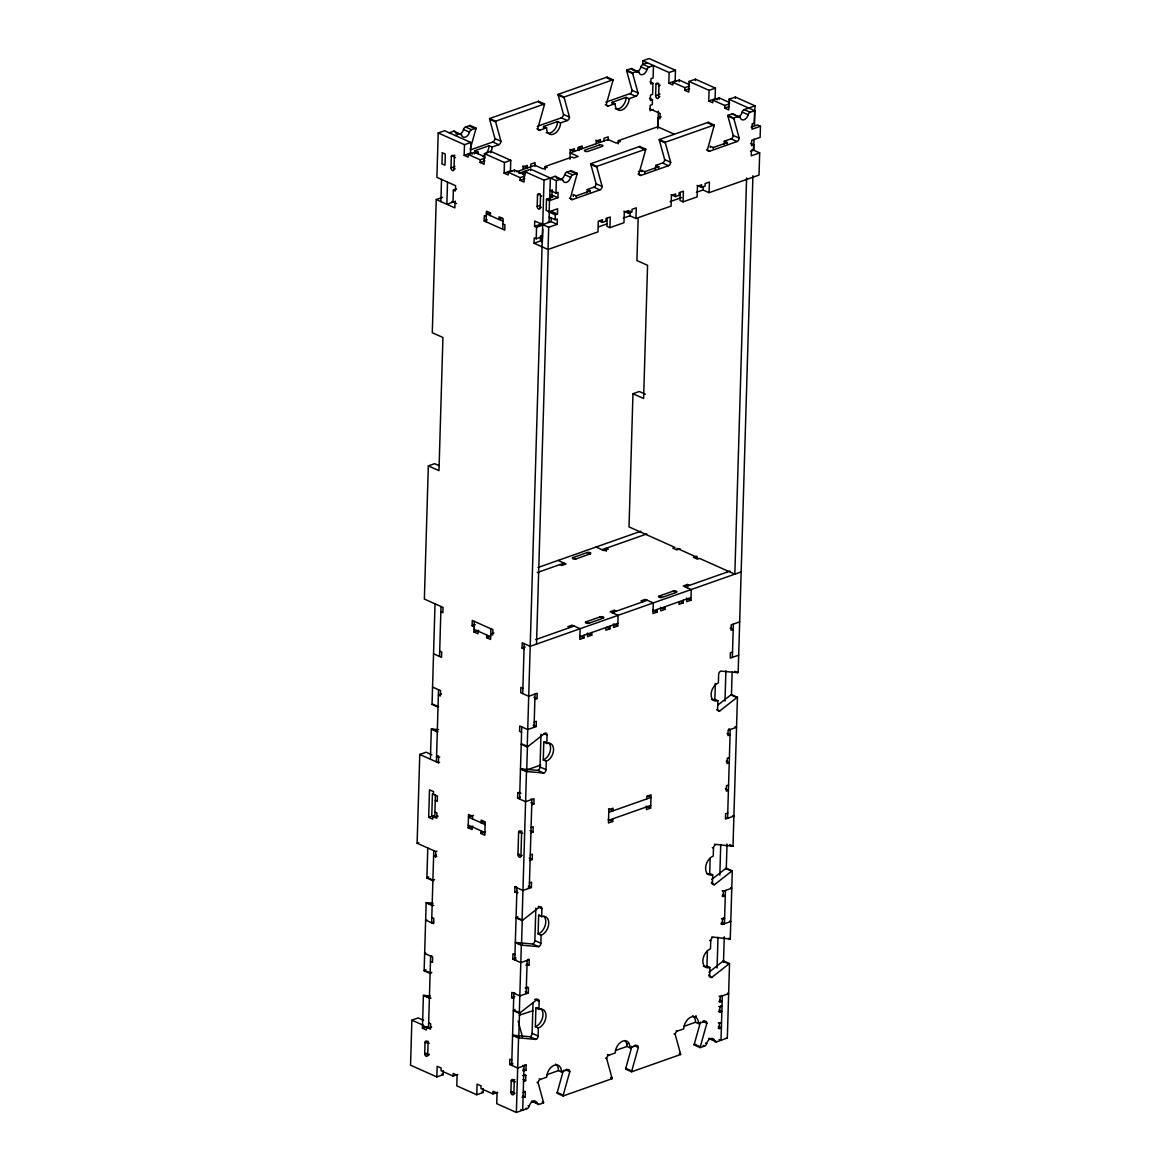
<?xml version="1.0" encoding="UTF-8"?>
<svg xmlns="http://www.w3.org/2000/svg" width="1171" height="1171" viewBox="0 0 1171 1171"><rect width="100%" height="100%" fill="white"/><g stroke="black" fill="none" stroke-linecap="round" stroke-linejoin="round"><path stroke-width="1.5" d="M423.536 1020.307L418.208 1017.921L411.885 1020.161L410.538 1065.186L436.827 1076.925L443.165 1074.7L443.282 1070.704M436.959 851.141L435.758 851.551L417.125 843.237L419.76 754.446L426.098 752.221L431.923 754.812M439.227 465.707L434.661 463.672L428.323 465.897L424.37 599.069L443.019 607.398L442.858 612.726L440.852 611.833M442.565 197.314L436.241 199.538L432.289 332.725L442.931 337.482L438.979 470.654L428.323 465.897M472.513 154.016L470.508 153.123L470.83 142.467L444.541 130.728L438.217 132.952L436.9 177.348L455.534 185.677L455.373 190.99L453.367 190.112L453.031 201.646L455.021 202.539L454.875 207.867L436.241 199.538M440.867 201.617L441.526 179.412M426.507 1027.333L426.42 1029.997L422.424 1028.211L423.404 995.496A2.913 1.918 -65.9 0 1 424.004 995.394L430.284 995.965M431.806 972.281L430.738 973.13A2.913 1.918 -65.9 0 1 430.123 973.452L424.136 970.774L426.156 902.768A2.913 1.918 -65.9 0 1 426.756 902.665L433.036 903.236M434.558 879.553L433.49 880.387A2.913 1.918 -65.9 0 1 432.875 880.709L426.888 878.045L427.781 847.98M432.758 816.48L432.685 819.144L428.688 817.358L429.508 789.84L433.504 791.611L433.416 794.275M430.416 759.203L431.309 729.152A2.913 1.918 -65.9 0 1 431.909 729.05L438.613 729.65M432.04 704.43A2.913 1.918 -65.9 0 0 432.641 704.093L438.642 706.772A2.913 1.918 -65.9 0 1 438.027 707.094L432.04 704.43L435.026 603.826M447.512 182.091L446.854 204.281L455.46 201.251M424.707 1053.856L425.044 1042.424A2.181 1.391 70.6 0 1 426.595 1041.107A2.181 1.391 70.6 0 1 428.044 1043.771L427.693 1055.188A1.639 1.039 70.6 0 1 427.415 1056.022L426.844 1056.33A2.591 1.654 70.6 0 1 425.351 1055.569L424.927 1054.91A1.639 1.039 70.6 0 1 424.707 1053.856L426.288 1053.3M450.996 167.907L451.333 156.475A1.639 1.039 70.6 0 1 451.611 155.655L452.196 155.348A2.591 1.654 70.6 0 1 453.689 156.094L454.114 156.768A1.639 1.039 70.6 0 1 454.333 157.822L453.997 169.239A2.181 1.391 70.6 0 1 452.43 170.571A2.181 1.391 70.6 0 1 450.996 167.907L454.948 166.502M433.768 850.658L431.631 922.792L433.738 922.06M435.422 795.168L434.763 817.373L438.13 816.172M436.402 761.882L438.54 689.734M439.535 656.448L441.013 606.505M436.798 856.455L435.612 856.879L435.758 851.551M439.593 762.35L438.393 762.775L438.554 757.447L436.563 756.554L438.54 755.851M436.827 1076.925L437.149 1066.283L441.145 1068.054L441.057 1070.718L453.045 1076.076L457.788 1074.407M485.072 156.914L474.577 152.245L468.254 154.47L468.18 157.134L464.184 155.348L464.492 144.692L438.217 132.952M474.533 153.899L474.577 152.245M453.045 1076.076L453.118 1073.412L457.114 1075.198L456.792 1085.854L476.758 1094.768L483.096 1092.528L483.213 1088.532M511.698 171.508L510.439 170.951L510.761 160.295L490.795 151.381L484.457 153.606L484.15 164.262L480.154 162.491L480.227 159.827L468.254 154.47M474.123 626.69L472.118 625.797L472.279 620.469L492.903 629.676L492.757 635.004L490.751 634.111L493.913 632.999M502.93 223.939L504.921 224.817L504.774 230.145L484.135 220.938L484.296 215.61L486.287 216.503M472.22 826.902L472.147 829.566L468.151 827.78L468.546 814.46L472.542 816.246L472.455 818.91M478.031 631.14L477.958 633.789L473.962 632.018L474.284 621.362M486.126 221.817L486.448 211.175L490.444 212.961L490.371 215.625M490.751 152.713L490.795 151.381M484.282 821.661L481.105 822.774L481.193 820.11L485.189 821.896L484.794 835.216L480.798 833.43L480.871 830.766M490.927 628.798L490.59 639.439L486.609 637.653L486.682 634.989M476.758 1094.768L477.08 1084.112L481.076 1085.898L480.988 1088.562L492.976 1093.904L497.719 1092.236M525.003 174.757L514.508 170.073L508.185 172.298L508.112 174.962L504.115 173.191L504.423 162.535L484.457 153.606M502.754 229.253L503.091 218.611L499.095 216.825L499.022 219.489L502.183 218.377M514.464 171.742L514.508 170.073M492.976 1093.904L493.05 1091.24L497.046 1093.026L496.724 1103.682L516.367 1112.45L527.14 1108.644A2.913 1.918 -65.9 0 0 529.175 1106.171A5.811 3.82 -65.9 0 1 533.259 1101.223A5.811 3.82 -65.9 0 1 537.138 1103.36A2.913 1.918 -65.9 0 0 539.07 1104.443L543.52 1102.877A2.913 1.918 -65.9 0 0 543.461 1102.145L538.148 1082.794A2.913 1.918 -65.9 0 1 540.343 1079.399L546.667 1077.159A10.173 6.704 -65.9 0 1 554.322 1065.229A10.173 6.704 -65.9 0 1 561.436 1071.948L567.759 1069.723A2.913 1.918 -65.9 0 1 569.794 1071.641L563.222 1095.163A2.913 1.918 -65.9 0 0 563.105 1095.968L557.118 1093.29A2.913 1.918 -65.9 0 1 557.22 1092.499L563.397 1070.44M586.715 192.893A9.69 6.382 -65.9 0 0 587.271 189.556L593.96 187.199A2.913 1.918 -65.9 0 0 596.141 183.803L590.843 164.452A2.913 1.918 -65.9 0 1 590.77 163.72L596.771 166.399A2.913 1.918 -65.9 0 0 596.829 167.131L602.143 186.467A2.913 1.918 -65.9 0 1 599.947 189.878L572.517 199.553A2.913 1.918 -65.9 0 1 570.497 197.636L577.069 174.098A2.913 1.918 -65.9 0 0 577.186 173.308L572.736 174.874A2.913 1.918 -65.9 0 0 570.687 177.363A5.811 3.82 -65.9 0 1 566.603 182.31A5.811 3.82 -65.9 0 1 562.739 180.158A2.913 1.918 -65.9 0 0 560.792 179.09L554.805 176.411L544.032 180.217L524.388 171.449L524.081 182.105L520.085 180.319L520.158 177.655L508.185 172.298M523.042 169.517L523.115 166.853L527.331 165.36L527.257 168.024L522.764 166.019M530.683 170.542L530.726 169.209L519.002 173.323M530.77 166.78L530.858 164.116L535.074 162.637L534.971 166.18M522.72 1070.645L525.955 1070.411L526.116 1065.083L517.684 1068.054L509.692 1064.498L509.853 1059.17L511.844 1060.062M513.674 998.57L511.668 997.677L511.829 992.349L519.822 995.921L528.253 992.949L528.414 987.621L527.287 987.109M525.852 965.226L529.087 964.977L529.248 959.649L520.802 962.621L512.825 959.064L512.971 953.736L514.977 954.628M517.992 892.726L514.801 892.243L514.962 886.915L516.148 886.506M531.751 804.799L533.859 804.053L534.02 798.724L525.589 801.711L517.597 798.139L517.758 792.811L519.339 792.255M524.052 648.983L522.046 648.09L522.207 642.762L530.2 646.333L741.155 571.931M752.177 149.537L759.672 152.874L759.013 175.079L709.084 192.688L709.392 182.032L705.176 183.51L705.103 186.174L701.575 187.419L701.663 184.755L697.448 186.248L697.126 196.904L683.059 201.851L683.381 191.21L679.151 192.688L679.078 195.352L675.565 196.596L675.638 193.932L671.422 195.425L671.1 206.081L635.941 218.479L636.263 207.823L632.047 209.316L631.959 211.98L628.446 213.21L628.52 210.546L624.304 212.039L623.982 222.695L609.93 227.657L610.237 217.001L606.022 218.479L605.949 221.143L602.421 222.388L602.509 219.724L598.293 221.217L597.971 231.873L548.043 249.482L534.064 243.231L534.225 237.903L536.216 238.796L542.554 236.571L541.178 235.957M542.89 225.022L536.567 227.262L534.562 226.369L534.723 221.041L548.701 227.276L557.133 224.305L557.294 218.977L555.186 219.724L549.199 217.045M510.893 1092.353L511.229 1080.921A2.181 1.391 70.6 0 1 512.781 1079.589A2.181 1.391 70.6 0 1 514.215 1082.253L513.879 1093.685A1.639 1.039 70.6 0 1 513.601 1094.504L513.03 1094.812A2.591 1.654 70.6 0 1 511.537 1094.065L511.112 1093.407A1.639 1.039 70.6 0 1 510.893 1092.353L512.078 1091.928M516.953 887.808L514.816 959.957L515.869 959.576M519.587 799.032L521.739 726.898M522.72 693.598L524.198 643.655M536.216 238.796L536.567 227.262M537.182 206.389L537.518 194.971A1.639 1.039 70.6 0 1 537.796 194.137L538.382 193.844A2.591 1.654 70.6 0 1 539.875 194.591L540.299 195.25A1.639 1.039 70.6 0 1 540.519 196.304L540.182 207.735A2.181 1.391 70.6 0 1 538.616 209.067A2.181 1.391 70.6 0 1 537.182 206.389L540.343 205.276M540.548 236.015L540.387 241.006L534.064 243.231M542.773 224.964L540.929 223.134M516.367 1112.45L518.563 1038.004L512.576 1035.325A2.913 1.918 -65.9 0 1 513.176 1035.223L529.936 1036.745L535.923 1039.424A2.913 1.918 -65.9 0 0 538.118 1036.013L538.353 1028.021A10.173 6.704 -65.9 0 0 546.008 1016.091A10.173 6.704 -65.9 0 0 538.909 1009.373L535.908 1008.041L535.352 1026.689L538.353 1028.021M514.991 1009.431L513.923 1010.28A2.913 1.918 -65.9 0 1 513.308 1010.602L519.309 1013.281L521.315 945.275L515.328 942.596A2.913 1.918 -65.9 0 1 515.928 942.494L532.688 944.002L538.675 946.68A2.913 1.918 -65.9 0 0 540.87 943.27L541.104 935.278A10.173 6.704 -65.9 0 0 548.76 923.363A10.173 6.704 -65.9 0 0 541.661 916.644L538.66 915.298L538.104 933.946L541.104 935.278M517.743 916.703L516.674 917.537A2.913 1.918 -65.9 0 1 516.06 917.859L522.061 920.538L526.482 771.66L520.48 768.981A2.913 1.918 -65.9 0 1 521.08 768.879L537.84 770.386L543.827 773.065A2.913 1.918 -65.9 0 0 546.023 769.654L546.272 761.223A9.69 6.382 -65.9 0 0 553.561 749.864A9.69 6.382 -65.9 0 0 546.798 743.468L543.798 742.136L543.271 759.891L546.272 761.223M546.798 743.468L547.047 735.037A2.913 1.918 -65.9 0 0 545.013 733.119L527.814 746.6L521.827 743.922A2.913 1.918 -65.9 0 1 521.212 744.258L527.213 746.922L544.032 180.217M518.768 1037.93L519.514 1012.622M521.519 945.158L522.266 919.835M526.687 771.03L527.433 746.044M542.759 229.355L542.363 241.885L540.534 241.065M545.101 169.678L545.203 166.487L571.931 157.06L573.922 157.953L578.137 156.46L570.16 152.889L608.13 139.495L616.122 143.067L620.337 141.574L618.332 140.681L618.244 143.887M549.989 190.419L555.976 193.083L558.084 192.337L557.923 197.665L551.936 195.001L549.828 195.733L552.829 197.079L546.491 199.304L546.169 210.414L549.155 211.746L557.601 208.775L557.44 214.103L555.332 214.835L549.345 212.171L551.453 211.424L557.44 214.103M548.043 249.482L548.701 227.276M549.155 211.746L549.492 200.651L546.491 199.304M526.145 993.681L527.14 960.396M534.049 727.337L535.045 694.037M536.523 644.094L548.233 249.54M549.375 211.278L549.038 222.373L548.043 221.934M549.697 200.182L550.355 177.977M521.929 1097.286L525.164 1097.037L525.325 1091.723L524.198 1091.211M523.539 1081.36L525.662 1080.613L525.808 1075.285L523.935 1074.451M514.962 886.915L522.954 890.487L531.385 887.516L531.546 882.187L529.438 882.934M530.112 860.29L532.22 859.543L532.381 854.215L530.258 854.962M530.917 832.771L533.039 832.025L533.186 826.697L531.078 827.443M521.578 732.226L519.573 731.333L519.734 726.005L527.726 729.562L536.157 726.591L536.318 721.263L534.21 722.009M534.884 699.365L536.991 698.619L537.152 693.291L528.707 696.277L520.729 692.705L520.89 687.377L522.881 688.27M557.133 224.305L551.146 221.626L551.248 218.084M551.936 195.001L552.097 189.673M555.186 219.724L555.332 214.835M555.976 193.083L556.342 180.656L530.726 169.209M529.936 1036.745A2.913 1.918 -65.9 0 0 532.117 1033.334L533.025 1003.035M532.688 944.002A2.913 1.918 -65.9 0 0 534.869 940.591L535.835 908.14M537.84 770.386A2.913 1.918 -65.9 0 0 540.021 766.976L541.002 734.173M538.909 1009.373L539.143 1001.381A2.913 1.918 -65.9 0 0 537.108 999.463L535.981 998.965M541.661 916.644L541.895 908.652A2.913 1.918 -65.9 0 0 539.86 906.735L538.733 906.222M569.97 159.285L570.233 150.225L574.449 148.746L574.375 151.41L569.882 149.405M577.889 150.166L577.976 147.502L582.192 146.009L582.104 148.673L579.118 147.341L579.016 150.532M596.171 143.711L596.259 141.047L600.474 139.569L600.386 142.233L595.907 140.227M569.911 627.539L567.92 626.646L572.136 625.153L580.128 628.725L579.806 639.381L584.022 637.888L584.109 635.224M587.622 633.979L587.535 636.643L591.765 635.165L591.838 632.501M603.914 140.988L603.987 138.324L608.203 136.831L608.1 140.388M607.164 218.318L606.929 226.31L609.93 227.657M606.183 551.409L606.271 548.218L608.261 549.111L604.046 550.604L596.068 547.033M605.905 627.539L605.831 630.203L610.047 628.71L610.12 626.046M613.633 624.802L613.56 627.466L617.776 625.987L618.098 615.331L610.106 611.76L614.336 610.281L616.327 611.16M614.233 613.472L614.336 610.281M635.941 218.479L629.954 215.801L630.071 211M608.496 808.839L612.989 810.844L613.062 808.195L608.847 809.673L608.452 822.993L612.667 821.5L612.755 818.836M645.382 394.203L639.293 391.495L632.969 393.719L629.017 526.906L674.935 547.413L672.827 548.16L676.823 549.931L680.19 548.745M638.151 218.933L636.922 260.548L647.563 265.305L643.611 398.477L632.969 393.719M642.762 63.556L642.85 60.775L649.173 58.55L675.462 70.289L675.155 80.945L676.15 81.385M649.451 98.364L652.452 99.711L652.306 104.585L650.198 105.331L650.037 110.659L653.418 109.474M649.949 81.941L652.935 83.287L652.613 94.383L650.505 95.129L650.344 100.457L652.452 99.711M655.628 95.729L655.98 84.297A1.639 1.039 70.6 0 1 656.258 83.478L656.829 83.17A2.591 1.654 70.6 0 1 658.322 83.931L658.746 84.59A1.639 1.039 70.6 0 1 658.966 85.644L658.629 97.061A2.181 1.391 70.6 0 1 657.077 98.393A2.181 1.391 70.6 0 1 655.628 95.729L659.99 94.192M657.692 128.751L658.014 117.934L661.176 116.822M657.926 126.468L658.38 111.099M646.509 806.936L646.421 809.6L650.652 808.107L651.047 794.802L646.816 796.28L646.743 798.944M688.958 84.414L679.224 80.067L672.886 82.292L672.813 84.956L668.817 83.17L669.139 72.529L642.85 60.775M643.055 601.748L641.049 600.855L645.265 599.362L653.257 602.933L652.935 613.589L657.165 612.096L657.238 609.432M660.751 608.188L660.678 610.852L664.894 609.374L664.982 606.71M679.165 81.736L679.224 80.067M680.307 192.527L680.058 200.519L683.059 201.851M717.325 99.784L715.086 98.774L715.393 88.118L695.428 79.204L689.104 81.443L688.782 92.099L684.786 90.313L684.874 87.649L672.886 82.292M679.034 601.748L678.96 604.412L683.176 602.919L683.264 600.255M695.398 80.536L695.428 79.204M686.777 599.01L686.689 601.674L690.919 600.196L691.227 589.54L683.249 585.968L687.465 584.475L689.456 585.368M687.377 587.681L687.465 584.475M709.084 192.688L703.083 190.009L703.2 186.452M729.635 102.58L719.155 97.896L712.817 100.135L712.744 102.799L708.748 101.013L709.07 90.357L689.104 81.443M719.096 99.564L719.155 97.896M754.417 125.224L754.988 105.814L735.359 97.047L729.035 99.272L728.713 109.928L724.717 108.142L724.805 105.478L712.817 100.135M708.997 1038.823A2.913 1.918 -65.9 0 0 710.563 1039.175L716.55 1041.839L727.323 1038.048L729.533 963.601A2.913 1.918 -65.9 0 0 728.933 963.923L711.734 977.419A2.913 1.918 -65.9 0 1 709.699 975.487L709.933 967.509L706.947 966.163L707.386 950.911M711.792 936.961L729.665 938.981A2.913 1.918 -65.9 0 0 730.265 938.879L732.285 870.858A2.913 1.918 -65.9 0 0 731.685 871.18L714.486 884.676A2.913 1.918 -65.9 0 1 712.451 882.758L712.685 874.766L709.699 873.434L710.153 858.167M714.544 844.218L732.417 846.238A2.913 1.918 -65.9 0 0 733.017 846.135L737.437 697.243A2.913 1.918 -65.9 0 0 736.837 697.565L719.638 711.06A2.913 1.918 -65.9 0 1 717.603 709.143L717.852 700.712L714.866 699.365L715.335 683.381M735.315 98.379L735.359 97.047M712.919 937.459A2.913 1.918 -65.9 0 0 710.724 940.869L710.49 948.861A10.173 6.704 -65.9 0 0 702.834 960.791A10.173 6.704 -65.9 0 0 709.933 967.509M715.671 844.715A2.913 1.918 -65.9 0 0 713.476 848.126L713.241 856.118A10.173 6.704 -65.9 0 0 705.586 868.048A10.173 6.704 -65.9 0 0 712.685 874.766M726.796 572.253L726.84 570.599M717.076 967.993L717.984 937.254M719.828 875.22L720.736 844.481M724.995 701.092L725.888 670.749M718.365 1026.513L721.365 1027.845L719.257 1028.592L719.418 1023.264L718.291 1022.766M718.862 1010.09L721.848 1011.422L719.741 1012.168L719.902 1006.84L718.774 1006.343M719.536 1000.034L722.156 1001.205L720.048 1001.952L720.209 996.623L719.082 996.126M729.665 921.006L730.792 921.518L722.346 924.49L722.507 919.162L721.38 918.664M723.034 894.776L725.288 895.786L723.18 896.518L723.341 891.204L722.214 890.692M723.502 962.401L724.264 936.829M725.449 890.458L724.454 923.743L721.468 922.411M726.269 869.365L727.015 844.057M731.436 695.296L732.124 672.095M732.358 657.399L733.353 624.099M746.586 177.948L734.832 574.156L699.555 558.406L697.448 559.153L693.452 557.367L696.833 556.181M750.64 143.565L753.641 144.897L753.495 149.786L751.387 150.532L751.226 155.845L759.672 152.874M729.035 99.272L754.651 110.718L754.285 123.145L752.177 123.892L752.016 129.22L760.462 126.234L760.125 137.344L751.694 140.315L751.533 145.643L753.641 144.897M752.924 175.709L738.169 672.52A2.913 1.918 -65.9 0 1 737.569 672.622L720.824 671.115A2.913 1.918 -65.9 0 0 718.628 674.511L718.379 682.956A9.69 6.382 -65.9 0 0 711.09 694.315A9.69 6.382 -65.9 0 0 717.852 700.712M754.007 139.1L753.67 150.195L750.509 151.322M470.244 149.083L475.88 128.912A2.913 1.918 -65.9 0 0 475.997 128.122L469.995 125.443L465.546 127.01A2.913 1.918 -65.9 0 0 463.511 129.483A5.811 3.82 -65.9 0 1 460.335 133.992M470.493 149.873L492.771 142.013A2.913 1.918 -65.9 0 0 494.952 138.602L489.654 119.266A2.913 1.918 -65.9 0 1 489.58 118.534L538.528 101.277L544.515 103.956A2.913 1.918 -65.9 0 1 544.413 104.746L537.826 128.268A2.913 1.918 -65.9 0 0 539.86 130.186L546.55 127.829A9.69 6.382 -65.9 0 0 553.312 134.241A9.69 6.382 -65.9 0 0 560.602 122.882L567.291 120.525A2.913 1.918 -65.9 0 0 569.472 117.115L564.173 97.779A2.913 1.918 -65.9 0 1 564.1 97.047L558.113 94.368A2.913 1.918 -65.9 0 0 558.186 95.1L563.485 114.436A2.913 1.918 -65.9 0 1 561.304 117.847L537.299 126.307M558.113 94.368L607.061 77.11L613.048 79.774A2.913 1.918 -65.9 0 1 612.945 80.579L606.358 104.102A2.913 1.918 -65.9 0 0 608.393 106.019L615.068 103.663A9.69 6.382 -65.9 0 0 621.845 110.059A9.69 6.382 -65.9 0 0 629.134 98.701L635.824 96.344A2.913 1.918 -65.9 0 0 638.005 92.948L632.706 73.597A2.913 1.918 -65.9 0 1 632.633 72.865L626.646 70.201A2.913 1.918 -65.9 0 0 626.705 70.933L632.018 90.269A2.913 1.918 -65.9 0 1 629.822 93.68L605.831 102.14M590.77 163.72L639.717 146.463L645.704 149.141A2.913 1.918 -65.9 0 1 645.602 149.932L639.015 173.469A2.913 1.918 -65.9 0 0 641.049 175.387L668.48 165.711A2.913 1.918 -65.9 0 0 670.661 162.301L665.362 142.964A2.913 1.918 -65.9 0 1 665.289 142.233L659.302 139.554A2.913 1.918 -65.9 0 0 659.375 140.286L664.674 159.622A2.913 1.918 -65.9 0 1 662.493 163.032L655.804 165.389A9.69 6.382 -65.9 0 1 655.028 169.4M659.302 139.554L708.25 122.296L714.237 124.975A2.913 1.918 -65.9 0 1 714.12 125.765L707.547 149.288A2.913 1.918 -65.9 0 0 709.582 151.22L736.998 141.545A2.913 1.918 -65.9 0 0 739.194 138.134L733.88 118.798A2.913 1.918 -65.9 0 1 733.822 118.066L727.835 115.387A2.913 1.918 -65.9 0 0 727.894 116.119L733.207 135.455A2.913 1.918 -65.9 0 1 731.011 138.866L724.337 141.223A9.69 6.382 -65.9 0 1 723.78 144.56M700.448 1022.093L694.286 1044.151A2.913 1.918 -65.9 0 0 694.169 1044.942L700.17 1047.621A2.913 1.918 -65.9 0 1 700.273 1046.83L706.86 1023.308A2.913 1.918 -65.9 0 0 704.825 1021.375L698.487 1023.615A10.173 6.704 -65.9 0 0 691.388 1016.896A10.173 6.704 -65.9 0 0 683.732 1028.826L677.394 1031.051A2.913 1.918 -65.9 0 0 675.213 1034.461L680.512 1053.798A2.913 1.918 -65.9 0 1 680.585 1054.529L631.637 1071.787L625.651 1069.123A2.913 1.918 -65.9 0 1 625.753 1068.333L631.93 1046.259M631.637 1071.787A2.913 1.918 -65.9 0 1 631.74 1070.997L638.327 1047.474A2.913 1.918 -65.9 0 0 636.292 1045.557L635.165 1045.044M426.888 878.045A2.913 1.918 -65.9 0 0 427.488 877.708L428.571 876.874M717.94 705.015L730.85 694.901A2.913 1.918 -65.9 0 1 731.451 694.579L737.437 697.243M424.136 970.774A2.913 1.918 -65.9 0 0 424.736 970.452L425.82 969.603M522.061 920.538A2.913 1.918 -65.9 0 0 522.661 920.216L539.86 906.735M519.309 1013.281A2.913 1.918 -65.9 0 0 519.909 1012.959L537.108 999.463M711.719 879.465L725.698 868.516A2.913 1.918 -65.9 0 1 726.298 868.194L732.285 870.858M708.967 972.208L722.946 961.245A2.913 1.918 -65.9 0 1 723.546 960.923L729.533 963.601M449.166 132.791L453.616 131.225L459.603 133.904A2.913 1.918 -65.9 0 1 461.55 134.972A5.811 3.82 -65.9 0 0 465.414 137.124A5.811 3.82 -65.9 0 0 469.498 132.162A2.913 1.918 -65.9 0 1 471.547 129.688L475.997 128.122M626.646 70.201L631.096 68.621L637.083 71.299A2.913 1.918 -65.9 0 1 639.015 72.382A5.811 3.82 -65.9 0 0 642.894 74.52A5.811 3.82 -65.9 0 0 646.978 69.572A2.913 1.918 -65.9 0 1 649.012 67.098L653.462 65.517L653.096 77.959L650.988 78.691L650.827 84.019L652.935 83.287M636.292 72.017A5.811 3.82 -65.9 0 0 640.991 66.893A2.913 1.918 -65.9 0 1 643.025 64.42L647.475 62.853M455.153 135.47L459.603 133.904M489.58 118.534L495.582 121.213L544.515 103.956M564.1 97.047L613.048 79.774M632.633 72.865L637.083 71.299M464.492 144.692L470.83 142.467M669.139 72.529L675.462 70.289M451.333 156.475L454.904 155.216M655.98 84.297L658.746 83.331M454.333 157.822L455.519 157.397M658.966 85.644L660.151 85.22M475.06 151.937A9.69 6.382 -65.9 0 1 475.016 150.664L489.083 145.702L492.083 147.048L498.758 144.692A2.913 1.918 -65.9 0 0 500.954 141.281L495.64 121.945A2.913 1.918 -65.9 0 1 495.582 121.213M543.578 127.771A9.69 6.382 -65.9 0 1 543.549 126.497L557.616 121.535L560.602 122.882M612.111 103.59A9.69 6.382 -65.9 0 1 612.082 102.331L626.148 97.369L629.134 98.701M464.184 155.348L470.508 153.123M668.817 83.17L675.155 80.945M474.679 153.181L478.017 152.01A9.69 6.382 -65.9 0 0 478.119 153.869M480.227 159.827L484.984 158.144M684.874 87.649L689.617 85.966M453.997 169.239L455.182 168.829M658.629 97.061L659.815 96.651M480.154 162.491L484.896 160.808M684.786 90.313L689.543 88.63M504.423 162.535L510.761 160.295M709.07 90.357L715.393 88.118M453.367 190.112L456.544 188.985M504.115 173.191L510.439 170.951M708.748 101.013L715.086 98.774M516.792 171.713L535.001 165.287L542.978 168.858L547.194 167.365L545.203 166.487M522.881 174.362L525.516 173.425M618.332 140.681L657.721 126.79L674.189 134.153M520.158 177.655L524.915 175.987M724.805 105.478L729.548 103.809M520.085 180.319L524.828 178.636M724.717 108.142L729.474 106.473M560.309 179.734A5.811 3.82 -65.9 0 0 564.7 174.684A2.913 1.918 -65.9 0 1 566.735 172.21L571.185 170.629L577.186 173.308M727.835 115.387L732.285 113.821L738.272 116.5A2.913 1.918 -65.9 0 1 740.204 117.568A5.811 3.82 -65.9 0 0 744.083 119.72A5.811 3.82 -65.9 0 0 748.167 114.758A2.913 1.918 -65.9 0 1 750.201 112.284L754.651 110.718M738.403 116.924A5.811 3.82 -65.9 0 0 742.18 112.094A2.913 1.918 -65.9 0 1 744.214 109.606L754.988 105.814M556.342 180.656L560.792 179.09M596.771 166.399L645.704 149.141M665.289 142.233L714.237 124.975M733.822 118.066L738.272 116.5M537.518 194.971L540.285 193.991M489.727 212.639L486.36 213.839L502.988 221.26M540.519 196.304L541.705 195.894M484.135 220.938L487.297 219.826M751.138 127.141L757.461 124.902L760.462 126.234M549.492 200.651L557.923 197.665M638.4 171.537L641.737 170.351L644.738 171.683L658.805 166.736A9.69 6.382 -65.9 0 1 658.688 168.053M540.182 207.735L541.368 207.311M573.322 196.391A9.69 6.382 -65.9 0 1 573.219 194.518L576.205 195.864L590.272 190.902A9.69 6.382 -65.9 0 1 590.155 192.22M710.299 147.444A9.69 6.382 -65.9 0 1 710.27 146.185L713.271 147.517L727.323 142.555A9.69 6.382 -65.9 0 1 727.22 143.872M534.562 226.369L540.9 224.129M542.715 224.612L551.146 221.626M598.557 226.852L606.812 223.939M623.323 218.113L629.925 215.786M670.046 201.646L681.595 197.562M696.452 192.322L703.054 189.995M538.001 567.511L640.83 531.239M573.043 557.542L587.11 552.58A2.181 0.864 1.7 0 1 590.184 552.697A2.181 0.864 1.7 0 1 590.096 553.927L576.03 558.889A2.181 0.864 1.7 0 1 572.956 558.772A2.181 0.864 1.7 0 1 573.043 557.542L576.03 558.889M537.284 572.546L564.085 563.105M602.055 549.711L646.816 533.917M472.118 625.797L475.28 624.685M473.962 632.018L478.705 630.335M486.609 637.653L489.771 636.541M535.674 639.615L574.127 626.046M586.086 621.83L600.152 616.868A2.181 0.864 1.7 0 1 603.226 616.985A2.181 0.864 1.7 0 1 603.153 618.215L589.086 623.162A2.181 0.864 1.7 0 1 585.998 623.06A2.181 0.864 1.7 0 1 586.086 621.83L589.086 623.162M612.111 612.653L647.27 600.255M659.229 596.039L673.281 591.077A2.181 0.864 1.7 0 1 676.37 591.194A2.181 0.864 1.7 0 1 676.282 592.409L662.215 597.371A2.181 0.864 1.7 0 1 659.141 597.269A2.181 0.864 1.7 0 1 659.229 596.039L662.215 597.371M685.24 586.861L730.001 571.067M522.046 648.09L525.208 646.978M579.879 636.717L617.864 623.323M653.023 610.925L690.992 597.532M441.555 693.949L438.393 695.062L440.384 695.955L440.545 690.627L432.553 687.07M739.677 621.874L731.246 624.846L731.085 630.174L733.192 629.427L730.192 628.095M732.519 652.071L730.411 652.818L730.25 658.131L738.696 655.16M438.554 757.447L439.74 757.022M527.184 769.83L540.695 765.073M428.688 817.358L433.431 815.675M520.934 793.279L517.758 792.811M517.597 798.139L520.363 797.158M473.523 815.338L468.459 817.124L485.101 824.56M417.125 843.237L418.72 842.666M468.151 827.78L472.894 826.111M480.798 833.43L485.541 831.761M436.373 855.006L433.607 855.986L435.612 856.879M729.387 757.505L727.279 758.237L727.118 763.565L729.226 762.819L726.24 761.487M521.973 831.132L518.607 832.318L517.948 854.523A2.181 1.391 70.6 0 0 519.382 857.187A2.181 1.391 70.6 0 0 520.934 855.855L522.134 855.445M522.793 833.24L518.607 832.318A2.181 1.391 70.6 0 1 520.158 831A2.181 1.391 70.6 0 1 521.593 833.664L520.934 855.855L517.948 854.523L519.134 854.098M726.635 761.355L727.425 761.062M608.759 812.337L650.944 797.451L647.753 796.031M608.525 820.329L650.71 805.443M728.567 785.024L726.459 785.77L726.298 791.098L728.421 790.352L725.42 789.005M727.747 812.981L725.639 813.728L725.478 819.056L733.91 816.085L732.914 815.631M426.698 919.747L425.644 920.128L433.621 923.685L433.782 918.357L431.792 917.479M514.801 892.243L517.172 891.409M425.702 953.048L424.649 953.414L432.641 956.985L432.48 962.313L430.474 961.42M431.689 955.726L430.635 956.092L428.498 1028.226L431.66 1027.113M512.825 959.064L515.987 957.937M723.341 891.204L731.773 888.218L730.645 887.72M528.414 987.621L525.179 987.856M722.507 919.162L724.615 918.415L723.122 917.757M423.565 1025.181L422.511 1025.562L430.489 1029.119L430.65 1023.791L428.659 1022.898M514.889 992.876L513.835 993.242L511.683 1065.376L512.737 1065.01M422.424 1028.211L427.181 1026.543M511.668 997.677L514.845 996.565M428.205 1041.312L425.044 1042.424L429.23 1043.346M533.405 1010.558L519.309 1015.228M429.289 1054.31L427.708 1054.866L424.707 1053.534M427.693 1055.188L429.274 1054.632M509.692 1064.498L512.854 1063.37M720.209 996.623L728.64 993.652L727.528 993.154M525.808 1075.285L522.573 1075.534M719.902 1006.84L722.009 1006.094L720.882 1005.596M514.786 1079.662L511.229 1080.921L515.401 1081.843M627.144 1043.99L627.934 1043.712M546.959 1074.671L558.435 1070.616L561.436 1071.948M615.478 1050.489L626.968 1046.45L629.969 1047.782L636.292 1045.557M684.01 1026.323L695.501 1022.283L698.487 1023.615M563.105 1095.968L612.052 1078.696A2.913 1.918 -65.9 0 0 611.979 1077.964L606.68 1058.628A2.913 1.918 -65.9 0 1 608.861 1055.217L615.199 1052.992A10.173 6.704 -65.9 0 1 622.855 1041.063A10.173 6.704 -65.9 0 1 629.969 1047.782M511.947 1091.65L510.893 1092.016L513.893 1093.363M513.879 1093.685L515.064 1093.26M523.217 1092.455L525.325 1091.723M719.418 1023.264L721.526 1022.517M531.429 1101.282A2.913 1.918 -65.9 0 0 533.083 1101.765L534.196 1101.369M694.169 1044.942L695.559 1044.459M710.563 1039.175L711.397 1038.882M700.17 1047.621L704.62 1046.054A2.913 1.918 -65.9 0 0 706.655 1043.581A5.811 3.82 -65.9 0 1 710.738 1038.618A5.811 3.82 -65.9 0 1 714.617 1040.77A2.913 1.918 -65.9 0 0 716.55 1041.839M526.482 771.66A2.913 1.918 -65.9 0 1 527.082 771.557L543.827 773.065M426.156 902.768L432.143 905.446A2.913 1.918 -65.9 0 1 432.743 905.344L433.797 905.432M521.315 945.275A2.913 1.918 -65.9 0 1 521.915 945.173L538.675 946.68M423.404 995.496L429.391 998.175A2.913 1.918 -65.9 0 1 429.991 998.073L431.045 998.175M518.563 1038.004A2.913 1.918 -65.9 0 1 519.163 1037.901L535.923 1039.424M643.025 64.42L649.012 67.098M744.214 109.606L750.201 112.284M640.991 66.893L646.978 69.572M742.18 112.094L748.167 114.758M631.096 68.621A2.913 1.918 -65.9 0 1 633.028 69.704L639.015 72.382M740.204 117.568L734.217 114.89A2.913 1.918 -65.9 0 0 732.285 113.821M626.705 70.933L632.706 73.597M727.894 116.119L733.88 118.798M612.945 80.579L606.944 77.901A2.913 1.918 -65.9 0 0 607.061 77.11M714.12 125.765L708.133 123.087A2.913 1.918 -65.9 0 0 708.25 122.296M632.018 90.269L638.005 92.948M733.207 135.455L739.194 138.134M629.822 93.68L635.824 96.344M731.011 138.866L736.998 141.545M724.337 141.223L727.323 142.555M649.685 108.815L660.166 113.499L660.005 118.827L658.014 117.934M612.082 102.331L615.068 103.663M605.392 104.687L608.393 106.019M706.581 149.873L709.582 151.22M558.186 95.1L564.173 97.779M659.375 140.286L665.362 142.964M544.413 104.746L538.426 102.067A2.913 1.918 -65.9 0 0 538.528 101.277M645.602 149.932L639.615 147.253A2.913 1.918 -65.9 0 0 639.717 146.463M563.485 114.436L569.472 117.115M664.674 159.622L670.661 162.301M561.304 117.847L567.291 120.525M662.493 163.032L668.48 165.711M655.804 165.389L658.805 166.736M697.082 185.413L701.575 187.419M543.549 126.497L546.55 127.829M536.874 128.854L539.86 130.186M638.049 174.04L641.049 175.387M671.071 194.591L675.565 196.596M489.654 119.266L495.64 121.945M590.843 164.452L596.829 167.131M475.88 128.912L469.893 126.234A2.913 1.918 -65.9 0 0 469.995 125.443M577.069 174.098L571.082 171.434A2.913 1.918 -65.9 0 0 571.185 170.629M494.952 138.602L500.954 141.281M596.141 183.803L602.143 186.467M465.546 127.01L471.547 129.688M566.735 172.21L572.736 174.874M492.771 142.013L498.758 144.692M593.96 187.199L599.947 189.878M463.511 129.483L469.498 132.162M564.7 174.684L570.687 177.363M587.271 189.556L590.272 190.902M453.616 131.225A2.913 1.918 -65.9 0 1 455.548 132.294L461.55 134.972M562.739 180.158L556.737 177.494A2.913 1.918 -65.9 0 0 554.805 176.411M623.953 211.204L628.446 213.21M475.016 150.664L478.017 152.01M569.53 198.221L572.517 199.553M599.435 221.056L602.421 222.388M451.874 201.471L456.544 203.549M676.911 548.291L697.55 557.513M587.11 552.58L590.096 553.927M673.281 591.077L676.282 592.409M686.426 598.191L690.919 600.196M680.19 601.587L683.176 602.919M558.084 560.426L566.076 563.998L561.86 565.476L559.855 564.583M660.4 607.354L664.894 609.374M652.671 610.091L657.165 612.096M734.583 671.29L737.569 672.622M600.152 616.868L603.153 618.215M613.282 623.982L617.776 625.987M607.046 627.378L610.047 628.71M730.85 694.901L736.837 697.565M587.271 633.16L591.765 635.165M579.528 635.882L584.022 637.888M716.637 709.728L719.638 711.06M735.051 726.635L736.544 727.293L728.113 730.28L727.952 735.608L730.06 734.861L727.074 733.514M728.728 728.86L730.221 729.533L727.586 818.309L725.596 817.431M474.05 629.354L490.693 636.79M439.696 651.12L441.687 652.013L441.526 657.341L433.548 653.769M533.991 697.287L536.991 698.619M533.171 725.259L536.157 726.591M544.047 733.69L547.047 735.037M646.158 806.102L650.652 808.107M730.031 844.803L731.143 845.301M731.904 845.638L733.017 846.135M729.431 844.906L732.417 846.238M540.021 766.976L546.023 769.654M712.349 847.628L713.476 848.126M431.909 729.05L437.895 731.729A2.913 1.918 -65.9 0 0 437.295 731.831L431.309 729.152M521.08 768.879L527.082 771.557M725.698 868.516L731.685 871.18M608.188 819.495L612.667 821.5M530.917 799.032L531.912 799.471L529.277 888.262L528.282 887.808M711.324 882.261L712.451 882.758M530.873 802.721L533.859 804.053M711.485 883.344L714.486 884.676M419.76 754.446L438.393 762.775M722.053 896.02L723.18 896.518M530.039 830.678L533.039 832.025M720.853 923.817L722.346 924.49M435.261 800.496L437.251 801.388L437.412 796.06L432.421 793.836L431.762 816.026L436.754 818.266L436.915 812.937L434.909 812.045M729.152 938.366L730.265 938.879M728.552 938.469L729.665 938.981M468.224 825.116L484.867 832.552M529.219 858.211L532.22 859.543M709.597 940.372L710.724 940.869M722.946 961.245L728.933 963.923M528.384 886.169L531.385 887.516M708.572 974.989L709.699 975.487M709.114 976.248L711.734 977.419M538.148 906.969L541.895 908.652M721.321 995.438L722.317 995.877L720.999 1040.272L719.199 1039.467M718.921 1001.454L720.048 1001.952M427.488 877.708L433.49 880.387M516.674 917.537L522.661 920.216M718.628 1011.671L719.741 1012.168M534.869 940.591L540.87 943.27M695.706 1015.828L696.452 1016.165M703.332 1020.717L704.825 1021.375M718.13 1028.094L719.257 1028.592M703.112 1021.624L706.86 1023.308M426.756 902.665L432.743 905.344M515.928 942.494L521.915 945.173M726.444 1037.652L727.323 1038.048M708.997 1038.267L714.617 1040.77M528.121 959.151L529.248 959.649M705.528 1043.083L706.655 1043.581M676.267 1030.553L677.394 1031.051M526.467 963.806L529.087 964.977M703.112 1045.381L704.62 1046.054M674.086 1033.964L675.213 1034.461M694.286 1044.151L700.273 1046.83M679.385 1053.3L680.512 1053.798M679.458 1054.032L680.585 1054.529M525.267 991.603L528.253 992.949M534.649 999.375L539.143 1001.381M634.214 1045.63L638.327 1047.474M424.736 970.452L430.738 973.13M513.923 1010.28L519.909 1012.959M607.368 1054.559L608.861 1055.217M605.553 1058.13L606.68 1058.628M625.753 1068.333L631.74 1070.997M532.117 1033.334L538.118 1036.013M610.867 1077.466L611.979 1077.964M610.559 1078.037L612.052 1078.696M424.004 995.394L429.991 998.073M513.176 1035.223L519.163 1037.901M566.647 1069.225L567.759 1069.723M565.3 1069.635L569.794 1071.641M524.989 1064.585L526.116 1065.083M523.013 1065.376L524.008 1065.83L522.69 1110.225L520.89 1109.42M522.969 1069.064L525.955 1070.411M411.885 1020.161L422.526 1024.918M539.216 1078.886L540.343 1079.399M537.021 1082.297L538.148 1082.794M557.22 1092.499L563.222 1095.163M523.027 1079.442L525.662 1080.613M542.334 1101.633L543.461 1102.145M542.393 1102.365L543.52 1102.877M522.925 1096.041L525.164 1097.037M532.263 1101.194L537.138 1103.36M533.083 1101.765L539.07 1104.443M528.062 1105.673L529.175 1106.171M526.013 1108.147L527.14 1108.644M441.833 1074.1L443.165 1074.7M481.837 1091.972L483.096 1092.528M518.168 1021.214L522.471 1036.935M526.028 170.849A2.181 0.864 1.7 0 1 527.594 170.644M455.782 132.923A5.811 3.82 -65.9 0 1 455.548 132.294M633.248 70.319A5.811 3.82 -65.9 0 1 633.028 69.704M626.148 97.369A9.69 6.382 -65.9 0 1 622.328 106.371A9.69 6.382 -65.9 0 1 615.214 108.713M557.616 121.535A9.69 6.382 -65.9 0 1 553.561 130.786A9.69 6.382 -65.9 0 1 546.272 132.674M492.083 147.048A9.69 6.382 -65.9 0 1 491.044 151.703M489.083 145.702A9.69 6.382 -65.9 0 1 483.067 156.46M527.814 746.6A2.913 1.918 -65.9 0 1 527.213 746.922M548.789 743.058A9.69 6.382 -65.9 0 1 549.902 752.192A9.69 6.382 -65.9 0 1 543.271 759.891M543.798 742.136A9.69 6.382 -65.9 0 1 545.32 741.799M714.866 699.365A9.69 6.382 -65.9 0 1 711.456 699.453M692.632 1015.784A10.173 6.704 -65.9 0 1 695.501 1022.283M624.904 1040.536A10.173 6.704 -65.9 0 1 626.968 1046.45M555.581 1064.117A10.173 6.704 -65.9 0 1 558.435 1070.616M540.768 1008.685A10.173 6.704 -65.9 0 1 542.436 1018.258A10.173 6.704 -65.9 0 1 535.352 1026.689M535.908 1008.041A10.173 6.704 -65.9 0 1 538.031 1007.689M543.886 916.278A10.173 6.704 -65.9 0 1 545.071 925.866A10.173 6.704 -65.9 0 1 538.104 933.946M538.66 915.298A10.173 6.704 -65.9 0 1 539.729 915.019M706.947 966.163A10.173 6.704 -65.9 0 1 703.361 966.251M709.699 873.434A10.173 6.704 -65.9 0 1 706.581 873.654M557.264 178.651A5.811 3.82 -65.9 0 1 556.84 177.802M713.3 148.79A9.69 6.382 -65.9 0 1 713.271 147.517M641.781 171.625A9.69 6.382 -65.9 0 1 641.737 170.351M644.767 172.957A9.69 6.382 -65.9 0 1 644.738 171.683M576.249 197.123A9.69 6.382 -65.9 0 1 576.205 195.864M442.316 152.786L441.979 163.881L444.98 165.213L445.302 154.118L442.316 152.786M599.171 145.058L585.105 150.02A2.181 0.864 1.7 0 0 585.017 151.235A2.181 0.864 1.7 0 0 588.105 151.352L602.157 146.39A2.181 0.864 1.7 0 0 602.245 145.16A2.181 0.864 1.7 0 0 599.171 145.058"/></g></svg>
